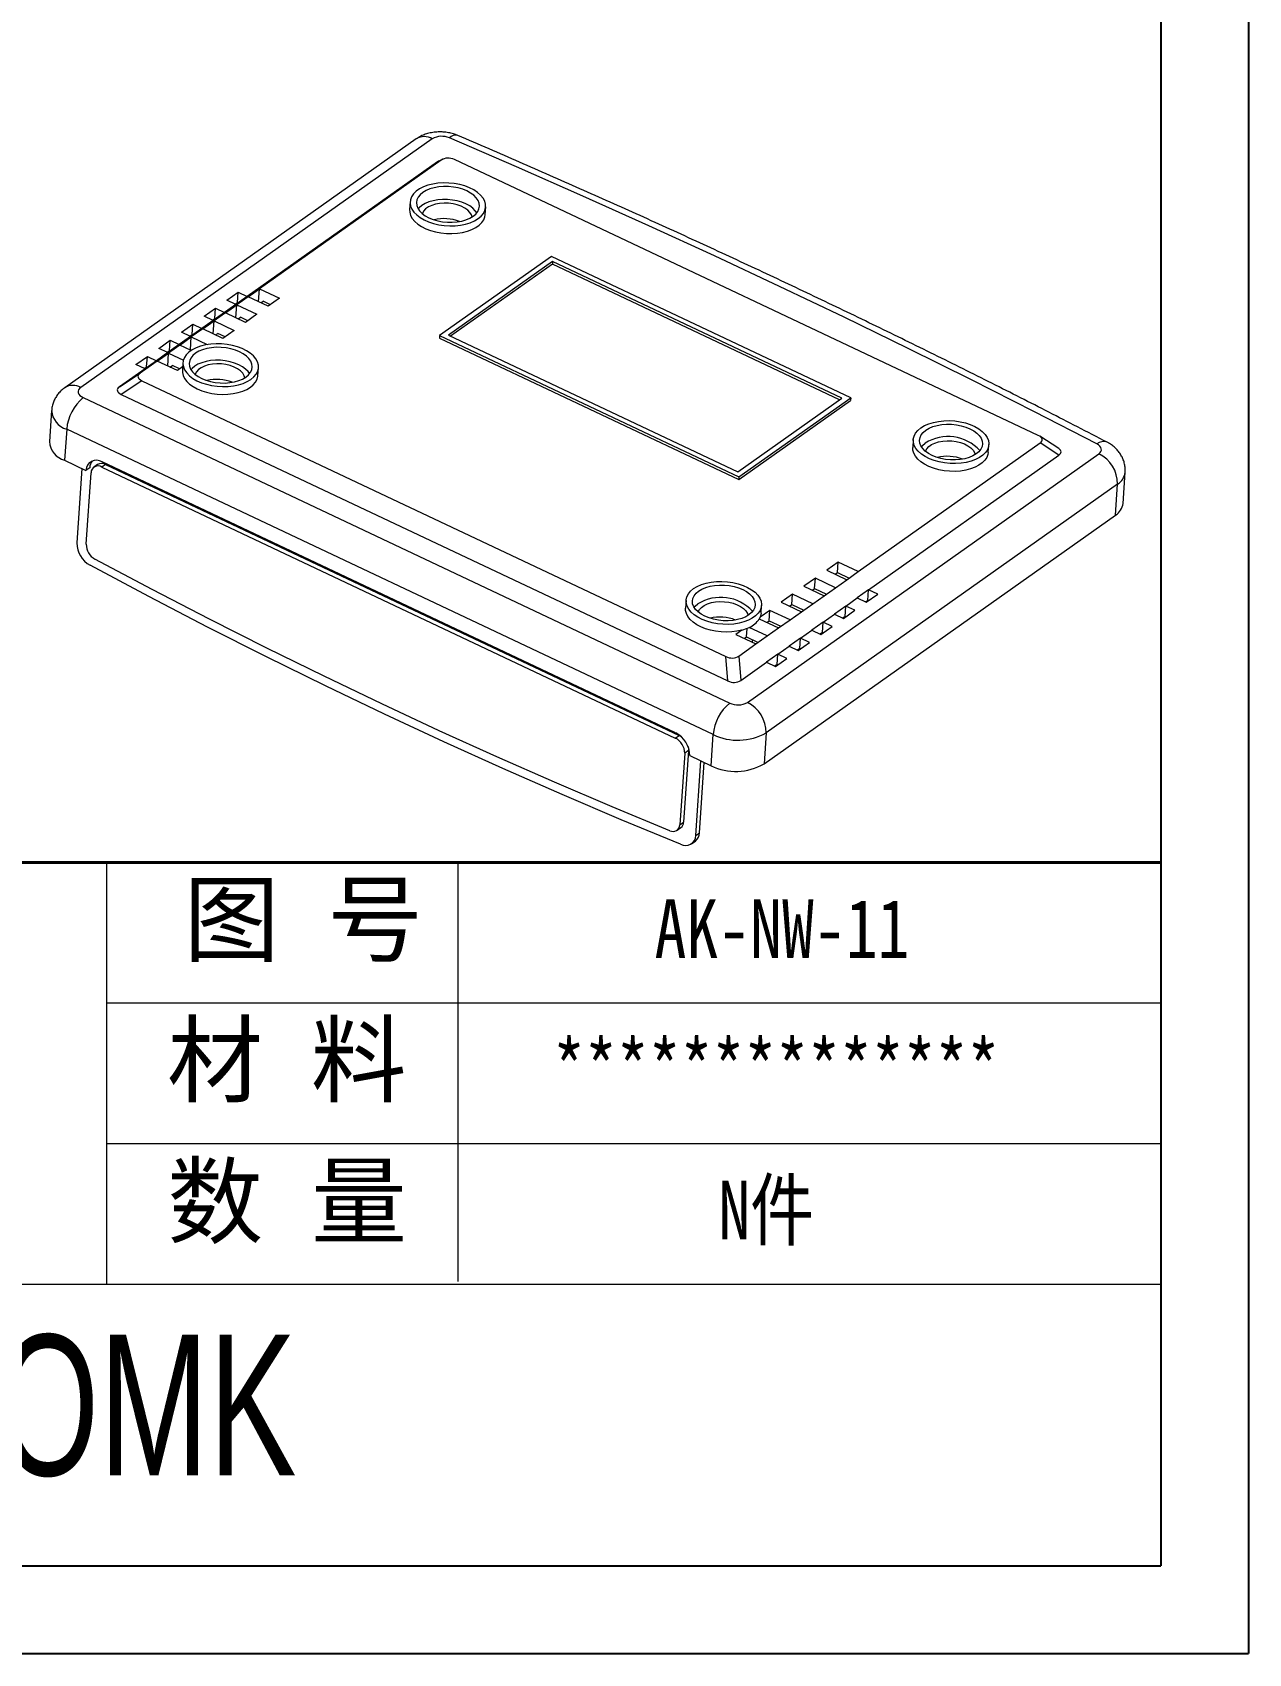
# Model space of a CAD drawing. Header units: inches. Extents: x 1477 to 2707, y 530 to 940.
# Drawn here: x 2572.3 to 2707.3, y 530.1 to 710 of the extents above; entities that cross this region are included whole.
import ezdxf

# ---------------------------------------------------------------- set-up
doc = ezdxf.new("R2010")
doc.units = ezdxf.units.IN
doc.layers.add('文字', color=81, linetype='Continuous')
doc.layers.add('粗实线', color=7, linetype='Continuous', lineweight=30)
doc.layers.add('细实线', color=3, linetype='Continuous', lineweight=9)
doc.styles.get("Standard").update_dxf_attribs({"font": 'txt', "bigfont": 'gbcbig.shx'})
doc.styles.add('宋体', font='', dxfattribs={"width": 0.8, "height": 3.5})
doc.styles.add('长仿宋', font='', dxfattribs={"width": 0.7, "height": 4})
doc.styles.get('宋体').set_extended_font_data('SimSun')
doc.styles.get('长仿宋').set_extended_font_data('SimSun')

msp = doc.modelspace()

# ---------------------------------------------------------------- linework, layer by layer
for p, q in [((2707.255, 939.65), (2707.255, 530.067)), ((2697.503, 929.898), (2697.503, 539.819)), ((2142.976, 539.819), (2697.503, 539.819)), ((2127.987, 530.067), (2707.255, 530.067))]:
    msp.add_line(p, q)
at = {"color": 7, "linetype": 'Continuous', "lineweight": 15}
for p, q in [((2614.877, 698.138), (2575.863, 670.538)), ((2616.649, 698.157), (2577.635, 670.557)), ((2617.247, 695.615), (2596.12, 680.669)), ((2617.654, 695.793), (2597.473, 681.516)), ((2617.654, 695.793), (2617.247, 695.615)), ((2617.852, 695.904), (2617.444, 695.726)), ((2683.9, 665.236), (2619.109, 695.843)), ((2623.608, 693.717), (2623.614, 693.8)), ((2614.198, 691.158), (2614.14, 690.294)), ((2622.521, 689.73), (2622.579, 690.594)), ((2629.868, 685.107), (2617.468, 676.335)), ((2630.006, 684.546), (2618.447, 676.369)), ((2629.986, 684.258), (2618.679, 676.259)), ((2663.093, 669.411), (2629.868, 685.107)), ((2630.006, 684.546), (2629.986, 684.258)), ((2661.863, 669.199), (2629.986, 684.258)), ((2662.114, 669.378), (2630.006, 684.546)), ((2593.854, 680.252), (2595.115, 681.144)), ((2594.859, 679.777), (2593.854, 680.252)), ((2594.784, 679.812), (2595.037, 679.992)), ((2596.12, 680.669), (2594.859, 679.777)), ((2596.212, 680.624), (2594.951, 679.732)), ((2595.037, 679.992), (2595.115, 681.144)), ((2595.037, 679.992), (2595.112, 679.956)), ((2595.115, 681.144), (2596.12, 680.669)), ((2596.212, 680.624), (2597.473, 681.516)), ((2598.446, 679.569), (2596.212, 680.624)), ((2597.376, 680.074), (2597.473, 681.516)), ((2597.473, 681.516), (2599.707, 680.461)), ((2597.621, 679.959), (2597.893, 680.129)), ((2598.699, 679.748), (2597.893, 680.129)), ((2599.707, 680.461), (2598.446, 679.569)), ((2591.332, 678.468), (2592.593, 679.36)), ((2592.337, 677.993), (2591.332, 678.468)), ((2592.262, 678.028), (2592.515, 678.208)), ((2593.598, 678.885), (2592.337, 677.993)), ((2593.69, 678.84), (2592.429, 677.948)), ((2592.515, 678.208), (2592.593, 679.36)), ((2592.515, 678.208), (2592.59, 678.172)), ((2592.593, 679.36), (2593.598, 678.885)), ((2594.859, 679.777), (2593.598, 678.885)), ((2593.69, 678.84), (2594.951, 679.732)), ((2595.924, 677.785), (2593.69, 678.84)), ((2594.854, 678.29), (2594.951, 679.732)), ((2594.951, 679.732), (2597.185, 678.677)), ((2595.099, 678.174), (2595.371, 678.345)), ((2596.177, 677.964), (2595.371, 678.345)), ((2597.185, 678.677), (2595.924, 677.785)), ((2653.763, 679.473), (2653.768, 679.555)), ((2588.81, 676.684), (2590.071, 677.576)), ((2589.815, 676.209), (2588.81, 676.684)), ((2589.74, 676.244), (2589.993, 676.423)), ((2591.076, 677.101), (2589.815, 676.209)), ((2591.168, 677.056), (2589.907, 676.164)), ((2589.993, 676.423), (2590.071, 677.576)), ((2589.993, 676.423), (2590.068, 676.388)), ((2590.071, 677.576), (2591.076, 677.101)), ((2592.337, 677.993), (2591.076, 677.101)), ((2591.168, 677.056), (2592.429, 677.948)), ((2593.402, 676.001), (2591.168, 677.056)), ((2592.332, 676.506), (2592.429, 677.948)), ((2592.429, 677.948), (2594.663, 676.893)), ((2592.577, 676.39), (2592.849, 676.561)), ((2593.655, 676.18), (2592.849, 676.561)), ((2594.663, 676.893), (2593.402, 676.001)), ((2586.288, 674.9), (2587.549, 675.792)), ((2587.293, 674.425), (2586.288, 674.9)), ((2587.218, 674.46), (2587.471, 674.639)), ((2588.554, 675.317), (2587.293, 674.425)), ((2588.646, 675.272), (2587.385, 674.38)), ((2587.471, 674.639), (2587.549, 675.792)), ((2587.471, 674.639), (2587.546, 674.604)), ((2587.549, 675.792), (2588.554, 675.317)), ((2589.815, 676.209), (2588.554, 675.317)), ((2588.646, 675.272), (2589.907, 676.164)), ((2589.905, 674.677), (2588.646, 675.272)), ((2589.81, 674.722), (2589.907, 676.164)), ((2589.907, 676.164), (2591.681, 675.326)), ((2617.468, 676.335), (2617.449, 676.047)), ((2617.449, 676.047), (2650.674, 660.351)), ((2617.468, 676.335), (2650.694, 660.64)), ((2618.447, 676.369), (2650.556, 661.201)), ((2583.766, 673.116), (2585.027, 674.008)), ((2584.771, 672.641), (2583.766, 673.116)), ((2586.124, 673.488), (2584.227, 672.146)), ((2584.696, 672.676), (2584.95, 672.855)), ((2586.032, 673.533), (2584.771, 672.641)), ((2584.95, 672.855), (2585.027, 674.008)), ((2584.95, 672.855), (2585.024, 672.82)), ((2585.027, 674.008), (2586.032, 673.533)), ((2587.293, 674.425), (2586.032, 673.533)), ((2586.124, 673.488), (2587.385, 674.38)), ((2588.358, 672.433), (2586.124, 673.488)), ((2587.288, 672.938), (2587.385, 674.38)), ((2587.385, 674.38), (2589.029, 673.603)), ((2587.533, 672.822), (2587.805, 672.992)), ((2588.611, 672.612), (2587.805, 672.992)), ((2588.947, 672.849), (2588.358, 672.433)), ((2588.978, 673.317), (2588.92, 672.453)), ((2584.771, 672.641), (2581.928, 670.63)), ((2581.928, 670.63), (2584.227, 672.146)), ((2584.433, 671.311), (2582.134, 669.796)), ((2584.433, 671.311), (2649.224, 640.705)), ((2597.301, 671.889), (2597.359, 672.754)), ((2577.911, 669.435), (2649.667, 635.537)), ((2582.134, 669.796), (2649.438, 638.001)), ((2650.556, 661.201), (2662.114, 669.378)), ((2650.694, 660.64), (2663.093, 669.411)), ((2663.093, 669.411), (2663.074, 669.123)), ((2574.406, 668.006), (2574.174, 664.549)), ((2650.674, 660.351), (2663.074, 669.123)), ((2576.075, 665.941), (2575.842, 662.483)), ((2647.831, 632.043), (2576.075, 665.941)), ((2663.925, 650.125), (2684.106, 664.401)), ((2670.039, 664.779), (2669.981, 663.914)), ((2678.362, 663.351), (2678.42, 664.215)), ((2683.917, 665.228), (2683.923, 665.31)), ((2686.178, 663.776), (2684.073, 665.141)), ((2686.211, 663.037), (2684.106, 664.401)), ((2575.842, 662.483), (2578.215, 661.362)), ((2579.503, 662.011), (2579.082, 661.714)), ((2580.389, 662.021), (2579.968, 661.723)), ((2643.666, 632.227), (2580.007, 662.3)), ((2580.389, 662.021), (2644.048, 631.948)), ((2651.625, 635.605), (2690.639, 663.204)), ((2665.084, 648.091), (2686.211, 663.037)), ((2577.766, 661.575), (2577.21, 653.306)), ((2578.636, 661.66), (2578.215, 661.362)), ((2578.24, 653.162), (2578.774, 661.099)), ((2579.968, 661.723), (2643.628, 631.651)), ((2650.694, 660.64), (2650.674, 660.351)), ((2693.325, 657.688), (2693.557, 661.145)), ((2692.717, 659.844), (2653.703, 632.245)), ((2692.485, 656.387), (2692.717, 659.844)), ((2653.471, 628.787), (2692.485, 656.387)), ((2661.691, 651.18), (2660.43, 650.288)), ((2660.43, 650.288), (2662.664, 649.233)), ((2661.36, 649.848), (2661.613, 650.028)), ((2661.613, 650.028), (2661.691, 651.18)), ((2661.613, 650.028), (2662.917, 649.412)), ((2663.925, 650.125), (2661.691, 651.18)), ((2662.664, 649.233), (2663.925, 650.125)), ((2656.647, 647.612), (2655.386, 646.72)), ((2656.57, 646.459), (2656.647, 647.612)), ((2658.881, 646.557), (2656.647, 647.612)), ((2659.169, 649.396), (2657.908, 648.504)), ((2657.908, 648.504), (2660.142, 647.449)), ((2658.838, 648.064), (2659.092, 648.244)), ((2659.092, 648.244), (2659.169, 649.396)), ((2659.092, 648.244), (2660.395, 647.628)), ((2661.403, 648.341), (2659.169, 649.396)), ((2660.142, 647.449), (2661.403, 648.341)), ((2661.403, 648.341), (2662.664, 649.233)), ((2665.084, 648.091), (2663.823, 647.199)), ((2664.828, 646.724), (2666.089, 647.616)), ((2665.007, 646.938), (2665.084, 648.091)), ((2666.089, 647.616), (2665.084, 648.091)), ((2644.82, 646.938), (2644.762, 646.074)), ((2654.125, 645.828), (2653.031, 645.054)), ((2653.143, 645.51), (2653.201, 646.374)), ((2654.048, 644.675), (2654.125, 645.828)), ((2656.359, 644.773), (2654.125, 645.828)), ((2655.386, 646.72), (2657.62, 645.665)), ((2656.316, 646.28), (2656.57, 646.459)), ((2656.57, 646.459), (2657.873, 645.844)), ((2657.62, 645.665), (2658.881, 646.557)), ((2658.881, 646.557), (2660.142, 647.449)), ((2662.562, 646.307), (2661.301, 645.415)), ((2662.306, 644.94), (2663.567, 645.832)), ((2662.485, 645.154), (2662.562, 646.307)), ((2662.562, 646.307), (2663.823, 647.199)), ((2663.567, 645.832), (2662.562, 646.307)), ((2663.823, 647.199), (2664.828, 646.724)), ((2665.007, 646.938), (2664.753, 646.759)), ((2665.082, 646.903), (2665.007, 646.938)), ((2652.952, 644.894), (2655.098, 643.881)), ((2653.794, 644.496), (2654.048, 644.675)), ((2654.048, 644.675), (2655.351, 644.06)), ((2655.098, 643.881), (2656.359, 644.773)), ((2656.359, 644.773), (2657.62, 645.665)), ((2660.04, 644.523), (2658.779, 643.631)), ((2659.784, 643.156), (2661.045, 644.048)), ((2659.963, 643.37), (2660.04, 644.523)), ((2660.04, 644.523), (2661.301, 645.415)), ((2661.045, 644.048), (2660.04, 644.523)), ((2661.301, 645.415), (2662.306, 644.94)), ((2662.485, 645.154), (2662.232, 644.975)), ((2662.56, 645.119), (2662.485, 645.154)), ((2651.016, 643.628), (2650.342, 643.152)), ((2650.342, 643.152), (2652.576, 642.096)), ((2651.273, 642.712), (2651.526, 642.891)), ((2651.526, 642.891), (2651.588, 643.823)), ((2651.526, 642.891), (2652.829, 642.276)), ((2653.837, 642.988), (2651.836, 643.934)), ((2652.576, 642.096), (2653.837, 642.988)), ((2653.837, 642.988), (2655.098, 643.881)), ((2657.518, 642.739), (2656.257, 641.847)), ((2657.263, 641.372), (2658.524, 642.264)), ((2657.441, 641.586), (2657.518, 642.739)), ((2657.518, 642.739), (2658.779, 643.631)), ((2658.524, 642.264), (2657.518, 642.739)), ((2658.779, 643.631), (2659.784, 643.156)), ((2659.963, 643.37), (2659.71, 643.191)), ((2660.038, 643.335), (2659.963, 643.37)), ((2649.438, 638.001), (2649.224, 640.705)), ((2650.679, 640.754), (2652.576, 642.096)), ((2650.679, 640.754), (2650.893, 638.051)), ((2654.996, 640.954), (2653.735, 640.062)), ((2654.741, 639.588), (2656.002, 640.48)), ((2654.919, 639.802), (2654.996, 640.954)), ((2654.996, 640.954), (2656.257, 641.847)), ((2656.002, 640.48), (2654.996, 640.954)), ((2656.257, 641.847), (2657.263, 641.372)), ((2657.441, 641.586), (2657.188, 641.407)), ((2657.516, 641.551), (2657.441, 641.586)), ((2650.893, 638.051), (2653.735, 640.062)), ((2653.735, 640.062), (2654.741, 639.588)), ((2654.919, 639.802), (2654.666, 639.623)), ((2654.994, 639.767), (2654.919, 639.802)), ((2643.628, 631.651), (2644.048, 631.948)), ((2647.599, 628.586), (2647.831, 632.043)), ((2653.703, 632.245), (2653.471, 628.787)), ((2644.667, 629.971), (2644.133, 622.035)), ((2645.087, 630.268), (2644.554, 622.332)), ((2645.087, 630.268), (2644.667, 629.971)), ((2645.225, 629.707), (2647.599, 628.586)), ((2645.895, 620.86), (2646.451, 629.128)), ((2646.315, 621.157), (2646.839, 628.945)), ((2643.825, 621.419), (2644.245, 621.717)), ((2644.133, 622.035), (2644.554, 622.332)), ((2645.895, 620.86), (2646.315, 621.157)), ((2645.432, 619.937), (2645.853, 620.234))]:
    msp.add_line(p, q, dxfattribs=at)
at = {"color": 7, "linetype": 'Continuous', "lineweight": 15, "flags": 128}
for points in [[(2690.42, 664.298), (2683.492, 667.871), (2676.504, 671.406), (2669.458, 674.902), (2662.353, 678.358), (2655.191, 681.775), (2647.972, 685.152), (2640.698, 688.488), (2633.368, 691.783), (2625.984, 695.038), (2618.547, 698.25)], [(2621.739, 689.293), (2622.07, 689.57), (2622.323, 689.875), (2622.492, 690.2), (2622.574, 690.541), (2622.566, 690.888), (2622.47, 691.235), (2622.286, 691.575), (2622.02, 691.899), (2621.676, 692.202), (2621.261, 692.476), (2620.786, 692.717), (2620.26, 692.918), (2619.693, 693.076), (2619.099, 693.187), (2618.49, 693.248), (2617.878, 693.259), (2617.278, 693.219), (2616.701, 693.13), (2616.16, 692.992), (2615.666, 692.809), (2615.231, 692.585), (2614.863, 692.325), (2614.57, 692.033), (2614.358, 691.717), (2614.232, 691.383), (2614.195, 691.039), (2614.247, 690.69), (2614.388, 690.346), (2614.613, 690.013), (2614.92, 689.699), (2615.3, 689.409), (2615.746, 689.151), (2616.248, 688.93), (2616.796, 688.75), (2617.378, 688.615), (2617.981, 688.529), (2618.593, 688.492), (2619.201, 688.507), (2619.791, 688.572), (2620.351, 688.686), (2620.87, 688.847), (2621.336, 689.051), (2621.739, 689.293)], [(2621.18, 689.557), (2621.475, 689.806), (2621.693, 690.081), (2621.83, 690.376), (2621.882, 690.683), (2621.849, 690.995), (2621.73, 691.304), (2621.528, 691.602), (2621.25, 691.883), (2620.901, 692.138), (2620.49, 692.363), (2620.027, 692.551), (2619.524, 692.698), (2618.993, 692.8), (2618.447, 692.854), (2617.9, 692.86), (2617.365, 692.817), (2616.855, 692.726), (2616.382, 692.59), (2615.959, 692.412), (2615.596, 692.195), (2615.302, 691.946), (2615.083, 691.671), (2614.946, 691.376), (2614.894, 691.069), (2614.928, 690.758), (2615.047, 690.449), (2615.248, 690.15), (2615.527, 689.87), (2615.876, 689.614), (2616.287, 689.389), (2616.749, 689.201), (2617.252, 689.055), (2617.783, 688.953), (2618.329, 688.898), (2618.876, 688.892), (2619.412, 688.935), (2619.922, 689.026), (2620.394, 689.162), (2620.817, 689.341), (2621.18, 689.557)], [(2621.591, 689.937), (2621.431, 690.162), (2621.153, 690.442), (2620.804, 690.698), (2620.393, 690.922), (2619.93, 691.111), (2619.427, 691.257), (2618.896, 691.359), (2618.35, 691.414), (2617.803, 691.42), (2617.268, 691.377), (2616.758, 691.286), (2616.285, 691.15), (2615.862, 690.971), (2615.499, 690.755), (2615.205, 690.506), (2615.089, 690.375)], [(2621.07, 689.483), (2620.998, 689.708), (2620.83, 689.983), (2620.581, 690.241), (2620.257, 690.473), (2619.871, 690.671), (2619.433, 690.83), (2618.959, 690.944), (2618.464, 691.01), (2617.963, 691.025), (2617.472, 690.988), (2617.008, 690.902), (2616.585, 690.769), (2616.217, 690.593), (2615.916, 690.38), (2615.691, 690.136), (2615.549, 689.87), (2615.544, 689.855)], [(2614.14, 690.294), (2614.152, 690), (2614.248, 689.653), (2614.432, 689.314), (2614.699, 688.989), (2615.043, 688.686), (2615.457, 688.412), (2615.932, 688.171), (2616.459, 687.97), (2617.025, 687.812), (2617.619, 687.702), (2618.229, 687.64), (2618.84, 687.629), (2619.441, 687.669), (2620.018, 687.759), (2620.559, 687.896), (2621.052, 688.079), (2621.488, 688.303), (2621.856, 688.564), (2622.149, 688.855), (2622.36, 689.171), (2622.486, 689.505), (2622.521, 689.73)], [(2596.519, 671.453), (2596.851, 671.729), (2597.104, 672.034), (2597.273, 672.36), (2597.355, 672.7), (2597.347, 673.047), (2597.251, 673.394), (2597.067, 673.734), (2596.8, 674.058), (2596.456, 674.361), (2596.042, 674.636), (2595.567, 674.876), (2595.04, 675.077), (2594.474, 675.235), (2593.88, 675.346), (2593.27, 675.407), (2592.659, 675.418), (2592.058, 675.379), (2591.481, 675.289), (2590.94, 675.151), (2590.447, 674.968), (2590.011, 674.744), (2589.643, 674.484), (2589.35, 674.192), (2589.138, 673.876), (2589.013, 673.542), (2588.976, 673.198), (2589.028, 672.85), (2589.168, 672.505), (2589.394, 672.172), (2589.7, 671.858), (2590.08, 671.568), (2590.526, 671.31), (2591.028, 671.089), (2591.576, 670.909), (2592.158, 670.774), (2592.762, 670.688), (2593.374, 670.652), (2593.981, 670.666), (2594.572, 670.731), (2595.132, 670.845), (2595.651, 671.006), (2596.116, 671.21), (2596.519, 671.453)], [(2595.961, 671.716), (2596.255, 671.965), (2596.474, 672.24), (2596.611, 672.535), (2596.663, 672.842), (2596.629, 673.154), (2596.51, 673.463), (2596.309, 673.761), (2596.03, 674.042), (2595.681, 674.297), (2595.27, 674.522), (2594.808, 674.71), (2594.305, 674.857), (2593.774, 674.959), (2593.228, 675.013), (2592.681, 675.019), (2592.145, 674.976), (2591.635, 674.886), (2591.163, 674.749), (2590.74, 674.571), (2590.377, 674.354), (2590.082, 674.106), (2589.864, 673.83), (2589.727, 673.536), (2589.675, 673.229), (2589.708, 672.917), (2589.827, 672.608), (2590.029, 672.309), (2590.307, 672.029), (2590.656, 671.773), (2591.067, 671.549), (2591.53, 671.361), (2592.033, 671.214), (2592.564, 671.112), (2593.11, 671.057), (2593.657, 671.051), (2594.192, 671.094), (2594.702, 671.185), (2595.175, 671.322), (2595.598, 671.5), (2595.961, 671.716)], [(2596.372, 672.097), (2596.212, 672.321), (2595.934, 672.601), (2595.584, 672.857), (2595.174, 673.082), (2594.711, 673.27), (2594.208, 673.416), (2593.677, 673.518), (2593.131, 673.573), (2592.584, 673.579), (2592.048, 673.536), (2591.538, 673.445), (2591.066, 673.309), (2590.643, 673.13), (2590.28, 672.914), (2589.985, 672.665), (2589.869, 672.534)], [(2595.851, 671.643), (2595.779, 671.867), (2595.611, 672.142), (2595.361, 672.4), (2595.038, 672.632), (2594.651, 672.83), (2594.214, 672.989), (2593.74, 673.103), (2593.245, 673.169), (2592.744, 673.184), (2592.253, 673.148), (2591.789, 673.062), (2591.366, 672.928), (2590.998, 672.752), (2590.697, 672.539), (2590.472, 672.296), (2590.33, 672.03), (2590.325, 672.014)], [(2588.92, 672.453), (2588.923, 672.236), (2588.998, 671.894), (2589.158, 671.557), (2589.4, 671.234), (2589.718, 670.929), (2590.106, 670.65), (2590.555, 670.403), (2591.058, 670.192), (2591.603, 670.022), (2592.179, 669.896), (2592.774, 669.817), (2593.376, 669.786), (2593.973, 669.805), (2594.552, 669.873), (2595.101, 669.988), (2595.609, 670.148), (2596.065, 670.349), (2596.461, 670.588), (2596.788, 670.86), (2597.039, 671.159), (2597.209, 671.479), (2597.294, 671.813), (2597.301, 671.889)], [(2577.635, 670.557), (2577.492, 670.431), (2577.398, 670.289), (2577.356, 670.138), (2577.367, 669.982), (2577.432, 669.828), (2577.548, 669.682), (2577.709, 669.549), (2577.911, 669.435)], [(2670.879, 666.08), (2671.282, 666.323), (2671.748, 666.527), (2672.266, 666.687), (2672.827, 666.801), (2673.417, 666.866), (2674.025, 666.881), (2674.637, 666.844), (2675.24, 666.758), (2675.822, 666.623), (2676.37, 666.443), (2676.872, 666.222), (2677.318, 665.964), (2677.698, 665.674), (2678.005, 665.36), (2678.23, 665.027), (2678.371, 664.683), (2678.423, 664.335), (2678.386, 663.99), (2678.26, 663.656), (2678.048, 663.34), (2677.755, 663.049), (2677.387, 662.788), (2676.952, 662.564), (2676.458, 662.381), (2675.917, 662.244), (2675.34, 662.154), (2674.74, 662.114), (2674.128, 662.125), (2673.519, 662.187), (2672.925, 662.297), (2672.358, 662.455), (2671.832, 662.656), (2671.356, 662.897), (2670.942, 663.171), (2670.598, 663.474), (2670.332, 663.799), (2670.148, 664.138), (2670.051, 664.485), (2670.044, 664.833), (2670.126, 665.173), (2670.295, 665.499), (2670.548, 665.803), (2670.879, 666.08)], [(2671.438, 665.816), (2671.801, 666.032), (2672.224, 666.211), (2672.696, 666.347), (2673.206, 666.438), (2673.741, 666.481), (2674.289, 666.475), (2674.835, 666.42), (2675.366, 666.319), (2675.869, 666.172), (2676.331, 665.984), (2676.742, 665.759), (2677.091, 665.503), (2677.37, 665.223), (2677.571, 664.925), (2677.69, 664.616), (2677.724, 664.304), (2677.672, 663.997), (2677.535, 663.702), (2677.316, 663.427), (2677.022, 663.178), (2676.659, 662.962), (2676.236, 662.783), (2675.763, 662.647), (2675.253, 662.556), (2674.718, 662.513), (2674.171, 662.519), (2673.625, 662.574), (2673.094, 662.675), (2672.591, 662.822), (2672.128, 663.01), (2671.717, 663.235), (2671.368, 663.491), (2671.09, 663.771), (2670.888, 664.069), (2670.769, 664.378), (2670.736, 664.69), (2670.788, 664.997), (2670.925, 665.292), (2671.143, 665.567), (2671.438, 665.816)], [(2678.362, 663.351), (2678.328, 663.126), (2678.202, 662.792), (2677.99, 662.476), (2677.697, 662.184), (2677.329, 661.924), (2676.894, 661.7), (2676.4, 661.517), (2675.859, 661.379), (2675.282, 661.29), (2674.682, 661.25), (2674.07, 661.261), (2673.461, 661.322), (2672.867, 661.433), (2672.3, 661.591), (2671.774, 661.792), (2671.298, 662.032), (2670.884, 662.307), (2670.54, 662.61), (2670.273, 662.934), (2670.09, 663.274), (2669.993, 663.621), (2669.981, 663.914)], [(2670.93, 663.995), (2671.046, 664.127), (2671.341, 664.375)], [(2671.386, 663.476), (2671.391, 663.491), (2671.532, 663.757), (2671.757, 664.001), (2672.059, 664.214), (2672.427, 664.39), (2672.85, 664.523), (2673.314, 664.609), (2673.804, 664.645), (2674.306, 664.63), (2674.801, 664.565), (2675.275, 664.451), (2675.712, 664.292), (2676.099, 664.093), (2676.422, 663.862), (2676.672, 663.604), (2676.84, 663.329), (2676.912, 663.104)], [(2690.639, 663.204), (2690.777, 663.326), (2690.871, 663.462), (2690.916, 663.608), (2690.911, 663.758), (2690.856, 663.908), (2690.753, 664.051), (2690.606, 664.182), (2690.42, 664.298)], [(2643.007, 621.38), (2636.609, 624.032), (2630.212, 626.766), (2623.819, 629.581), (2617.428, 632.476), (2611.042, 635.451), (2604.662, 638.507), (2598.288, 641.641), (2591.921, 644.855), (2585.562, 648.146), (2579.212, 651.516)], [(2644.208, 619.877), (2637.634, 622.592), (2631.062, 625.394), (2624.493, 628.28), (2617.927, 631.252), (2611.366, 634.308), (2604.81, 637.448), (2598.262, 640.672), (2591.72, 643.978), (2585.188, 647.367), (2578.665, 650.838)], [(2645.66, 648.239), (2646.063, 648.482), (2646.528, 648.686), (2647.047, 648.847), (2647.608, 648.961), (2648.198, 649.025), (2648.806, 649.04), (2649.418, 649.004), (2650.021, 648.917), (2650.603, 648.783), (2651.151, 648.603), (2651.653, 648.381), (2652.099, 648.123), (2652.479, 647.834), (2652.785, 647.519), (2653.011, 647.186), (2653.151, 646.842), (2653.204, 646.494), (2653.166, 646.149), (2653.041, 645.815), (2652.829, 645.499), (2652.536, 645.208), (2652.168, 644.947), (2651.732, 644.723), (2651.239, 644.54), (2650.698, 644.403), (2650.121, 644.313), (2649.52, 644.273), (2648.909, 644.284), (2648.299, 644.346), (2647.705, 644.457), (2647.139, 644.614), (2646.612, 644.815), (2646.137, 645.056), (2645.723, 645.33), (2645.379, 645.633), (2645.112, 645.958), (2644.929, 646.297), (2644.832, 646.644), (2644.825, 646.992), (2644.906, 647.332), (2645.075, 647.658), (2645.328, 647.962), (2645.66, 648.239)], [(2646.218, 647.975), (2646.581, 648.191), (2647.004, 648.37), (2647.477, 648.506), (2647.987, 648.597), (2648.522, 648.64), (2649.069, 648.634), (2649.615, 648.58), (2650.146, 648.478), (2650.649, 648.331), (2651.112, 648.143), (2651.523, 647.918), (2651.872, 647.663), (2652.15, 647.382), (2652.352, 647.084), (2652.471, 646.775), (2652.504, 646.463), (2652.452, 646.156), (2652.315, 645.861), (2652.097, 645.586), (2651.802, 645.337), (2651.439, 645.121), (2651.016, 644.942), (2650.544, 644.806), (2650.034, 644.715), (2649.499, 644.672), (2648.951, 644.678), (2648.405, 644.733), (2647.874, 644.835), (2647.371, 644.981), (2646.909, 645.169), (2646.498, 645.394), (2646.149, 645.65), (2645.87, 645.93), (2645.669, 646.229), (2645.55, 646.538), (2645.516, 646.849), (2645.568, 647.156), (2645.705, 647.451), (2645.924, 647.726), (2646.218, 647.975)], [(2651.016, 643.628), (2650.471, 643.507), (2649.896, 643.432), (2649.301, 643.407), (2648.699, 643.431), (2648.102, 643.503), (2647.523, 643.622), (2646.973, 643.786), (2646.464, 643.992), (2646.006, 644.235), (2645.609, 644.509), (2645.281, 644.811), (2645.029, 645.132), (2644.857, 645.467), (2644.77, 645.809), (2644.762, 646.074)], [(2645.711, 646.155), (2645.827, 646.286), (2646.121, 646.535)], [(2646.166, 645.635), (2646.172, 645.65), (2646.313, 645.916), (2646.538, 646.16), (2646.84, 646.373), (2647.208, 646.549), (2647.631, 646.682), (2648.095, 646.768), (2648.585, 646.805), (2649.086, 646.79), (2649.582, 646.724), (2650.056, 646.61), (2650.493, 646.451), (2650.879, 646.253), (2651.203, 646.021), (2651.452, 645.763), (2651.621, 645.488), (2651.692, 645.263)], [(2653.143, 645.51), (2653.129, 645.386), (2653.031, 645.054)], [(2652.157, 642.294), (2652.2, 642.411), (2652.236, 642.556)], [(2644.048, 631.948), (2644.264, 631.823), (2644.268, 631.821)], [(2645.036, 630.735), (2645.081, 630.503), (2645.087, 630.268)]]:
    msp.add_lwpolyline(points, dxfattribs=at)
at = {"color": 8, "linetype": 'Continuous', "lineweight": 15}
for centre, radius, start, end in [((2615.778, 696.68), 1.714, 59.47824, 121.74553), ((2619.24, 697.614), 0.941, 74.38165, 137.42443), ((2576.764, 669.081), 1.713, 59.47471, 121.79471), ((2576.658, 668.119), 2.255, 182.93204, 254.99998), ((2691.142, 663.413), 1.142, 68.74998, 129.22301), ((2691.807, 661.354), 1.763, 301.10334, 353.27755)]:
    msp.add_arc(centre, radius, start, end, dxfattribs=at)
at = {"color": 7, "linetype": 'Continuous', "lineweight": 15}
for centre, radius, start, end in [((2617.691, 696.311), 2.12, 66.20548, 119.45831), ((2617.97, 684.663), 4.637, 68.42268, 103.88371), ((2592.751, 666.822), 4.637, 68.42268, 103.88371), ((2581.167, 665.494), 5.112, 129.56695, 174.98704), ((2576.425, 664.661), 2.254, 182.8427, 255.01314), ((2673.896, 660.312), 4.8, 42.55262, 122.16382), ((2579.369, 661.339), 1.154, 56.40947, 178.8227), ((2579.914, 661.616), 1.279, 141.85439, 178.0416), ((2579.954, 661.263), 0.874, 60.15561, 121.06815), ((2673.811, 658.275), 4.646, 68.45697, 103.84941), ((2688.984, 659.857), 3.734, 359.80119, 63.68631), ((2579.543, 661.083), 0.769, 56.40947, 178.8227), ((2691.549, 657.913), 1.79, 301.51922, 352.77993), ((2580.016, 653.298), 2.807, 179.84371, 241.22068), ((2580.111, 653.157), 1.871, 179.84315, 241.27979), ((2648.677, 642.471), 4.8, 42.55262, 122.16382), ((2648.592, 640.434), 4.646, 68.45697, 103.84941), ((2650.809, 646.255), 2.538, 293.84703, 327.57239), ((2651.585, 645.676), 1.575, 330.2396, 336.73643), ((2649.801, 648.136), 4.669, 285.08286, 295.83766), ((2652.924, 631.597), 5.112, 129.56695, 174.98704), ((2650.581, 637.455), 2.124, 244.51125, 299.41587), ((2649.97, 632.258), 3.734, 359.80119, 63.68631), ((2642.8, 629.977), 1.867, 359.80119, 63.68631), ((2642.425, 629.717), 2.8, 359.80119, 63.68631), ((2650.575, 637.744), 6.327, 244.29674, 299.63039), ((2650.343, 634.287), 6.327, 244.29674, 299.63039), ((2643.376, 622.041), 0.757, 240.82229, 359.49516), ((2644.759, 620.869), 1.136, 240.93295, 359.51051), ((2643.765, 622.342), 0.789, 307.51914, 359.2573), ((2645.132, 621.172), 1.183, 307.52182, 359.25462)]:
    msp.add_arc(centre, radius, start, end, dxfattribs=at)
for centre, major_axis, ratio, start_param, end_param in [((2618.243, 694.547), (1.278, -0.766), 0.807684, 2.6193959, 2.7997263), ((2618.651, 694.725), (1.278, -0.766), 0.807684, 1.6929132, 2.7997263), ((2586.236, 671.794), (2.249, 0.009), 0.3544946, 2.6737617, 3.7805747), ((2583.937, 670.278), (2.249, 0.009), 0.3544946, 2.6737617, 3.7805747), ((2682.097, 664.753), (2.249, 0.009), 0.3544946, 5.8153544, 6.9221674), ((2684.202, 663.388), (2.249, 0.009), 0.3544946, 5.8153544, 6.7799836), ((2649.682, 641.822), (1.278, -0.766), 0.807684, 4.8345059, 5.9413189), ((2649.896, 639.119), (1.278, -0.766), 0.807684, 4.8345059, 5.9413189)]:
    msp.add_ellipse(centre, major_axis=major_axis, ratio=ratio, start_param=start_param, end_param=end_param, dxfattribs=at)
for points, knots in [([(2619.493, 698.52), (2619.373, 698.568), (2619.079, 698.685), (2618.587, 698.815), (2618.021, 698.904), (2617.44, 698.93), (2616.851, 698.89), (2616.283, 698.784), (2615.752, 698.615), (2615.284, 698.404), (2615.007, 698.223), (2614.877, 698.138)], [0, 0, 0, 0, 0.08060275, 0.19702193, 0.31405108, 0.43249285, 0.5532288, 0.67735133, 0.79093265, 0.90178227, 1, 1, 1, 1]), ([(2691.558, 664.477), (2690.457, 665.048), (2687.265, 666.706), (2681.944, 669.426), (2675.578, 672.626), (2669.165, 675.792), (2662.703, 678.927), (2656.195, 682.028), (2649.64, 685.097), (2643.04, 688.132), (2636.395, 691.134), (2629.704, 694.101), (2624.065, 696.559), (2620.65, 698.024), (2619.493, 698.52)], [0, 0, 0, 0, 0.0476881, 0.1382778, 0.2288669, 0.3194553, 0.4100428, 0.5006295, 0.5912154, 0.6818005, 0.7723848, 0.8629682, 0.9535509, 1, 1, 1, 1]), ([(2575.863, 670.538), (2575.728, 670.435), (2575.465, 670.233), (2575.131, 669.868), (2574.854, 669.473), (2574.637, 669.044), (2574.487, 668.577), (2574.411, 668.224), (2574.411, 668.026), (2574.411, 668)], [0, 0, 0, 0, 0.1688787, 0.3303332, 0.4894774, 0.6471738, 0.8040639, 0.9747236, 1, 1, 1, 1]), ([(2693.553, 661.15), (2693.559, 661.293), (2693.572, 661.6), (2693.5, 662.064), (2693.363, 662.527), (2693.162, 662.96), (2692.905, 663.36), (2692.596, 663.723), (2692.236, 664.049), (2691.885, 664.298), (2691.649, 664.427), (2691.558, 664.477)], [0, 0, 0, 0, 0.10367165, 0.22269623, 0.33944893, 0.45483977, 0.56986442, 0.68566528, 0.80355021, 0.92489058, 1, 1, 1, 1])]:
    msp.add_open_spline(points, degree=3, knots=knots, dxfattribs=at)
at = {"layer": '粗实线', "color": 7, "lineweight": 40}
msp.add_line((2697.503, 617.834), (2463.455, 617.834), dxfattribs=at)
at = {"layer": '细实线', "color": 7}
for p, q in [((2580.479, 617.834), (2580.479, 571.025)), ((2619.487, 617.834), (2619.487, 571.353)), ((2697.503, 602.231), (2580.479, 602.231)), ((2697.503, 586.628), (2580.479, 586.628)), ((2697.503, 571.025), (2346.431, 571.025))]:
    msp.add_line(p, q, dxfattribs=at)

# ---------------------------------------------------------------- texts
at = {"layer": '文字', "color": 0, "char_height": 5.85119, "width": 67.64634, "attachment_point": 1, "style": '宋体'}
for s, insert in [('{\\H1.111x;AK-NW-11}', (2641.318, 613.759)), ('{\\H1.111x;**************}', (2630.063, 598.155)), ('{\\H1.111x;N件}', (2648.396, 582.552))]:
    msp.add_mtext(s, dxfattribs=dict(at, insert=insert))
at = {"layer": '粗实线', "insert": (2549.652, 565.438), "char_height": 15.60318, "width": 174.97418, "attachment_point": 1, "style": '长仿宋'}
msp.add_mtext('{\\fSTXinwei|b0|i0|c134|p2;SZOMK}', dxfattribs=at)
at = {"layer": '细实线', "color": 7, "char_height": 7.80159, "attachment_point": 1}
for s, insert, width in [('{\\fSimSun|b0|i0|c134|p54;图 号}', (2589.058, 615.466), 39.00794), ('{\\fSimSun|b0|i0|c134|p54;材 料   }', (2587.208, 599.863), 39.00794), ('{\\fSimSun|b0|i0|c134|p54;数 量}', (2587.246, 584.183), 35.24856)]:
    msp.add_mtext(s, dxfattribs=dict(at, insert=insert, width=width))

doc.saveas('drawing.dxf')
